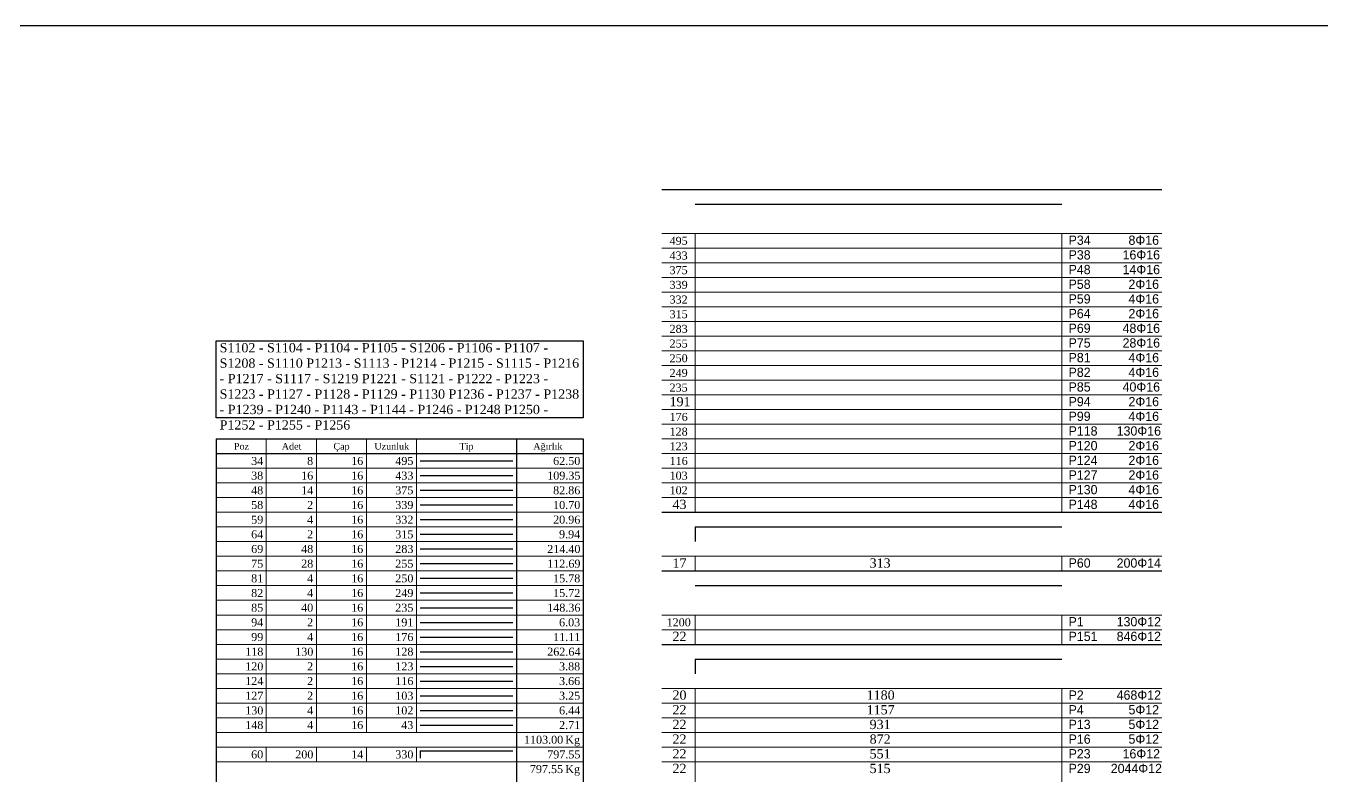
# Model space of a CAD drawing. Header units: metres. Extents: x 419734 to 420376, y 4564732 to 4565123.
# Drawn here: x 420043.27 to 420071.25, y 4565046.67 to 4565062.87 of the extents above; entities that cross this region are included whole.
import ezdxf

# ---------------------------------------------------------------- set-up
doc = ezdxf.new("R2010")
doc.units = ezdxf.units.M
doc.layers.add('SW_FINESTRE_INV', color=60, linetype='Continuous', plot=False)
doc.layers.add('SW_REINFORCEMENT', color=7, linetype='Continuous')
doc.layers.add('SW_TXT_TESTI', color=1, linetype='Continuous')
doc.styles.add('symbol_1_18', font='symbol.ttf', dxfattribs={"height": 0.2})
doc.styles.add('times new roman_1_18', font='times.ttf', dxfattribs={"height": 0.2})

msp = doc.modelspace()

# ---------------------------------------------------------------- linework, layer by layer
at = {"linetype": 'Continuous', "lineweight": -3}
for points in [[(420056.9948, 4565059.33735), (420067.7948, 4565059.33735)], [(420047.37623, 4565054.40521), (420047.37623, 4565056.06611)], [(420047.37623, 4565056.06611), (420055.29623, 4565056.06611)], [(420055.29623, 4565056.06611), (420055.29623, 4565054.40521)], [(420055.29623, 4565054.40521), (420047.37623, 4565054.40521)], [(420047.37623, 4565053.95175), (420055.29623, 4565053.95175)], [(420047.37623, 4565053.95175), (420047.37623, 4565021.00455)], [(420053.85623, 4565053.95175), (420053.85623, 4565021.63815)], [(420055.29623, 4565053.95175), (420055.29623, 4565021.00455)], [(420047.37623, 4565053.63495), (420055.29623, 4565053.63495)], [(420056.9948, 4565052.36775), (420067.7948, 4565052.36775)], [(420056.9948, 4565051.10055), (420067.7948, 4565051.10055)], [(420056.9948, 4565049.51655), (420067.7948, 4565049.51655)]]:
    msp.add_lwpolyline(points, dxfattribs=at)
at = {"color": 1, "linetype": 'Continuous', "lineweight": 5}
for points in [[(420056.9948, 4565058.38695), (420067.7948, 4565058.38695)], [(420057.7148, 4565058.38695), (420057.7148, 4565052.36775)], [(420065.6348, 4565058.38695), (420065.6348, 4565052.36775)], [(420056.9948, 4565058.07015), (420067.7948, 4565058.07015)], [(420056.9948, 4565057.75335), (420067.7948, 4565057.75335)], [(420056.9948, 4565057.43655), (420067.7948, 4565057.43655)], [(420056.9948, 4565057.11975), (420067.7948, 4565057.11975)], [(420056.9948, 4565056.80295), (420067.7948, 4565056.80295)], [(420056.9948, 4565056.48615), (420067.7948, 4565056.48615)], [(420056.9948, 4565056.16935), (420067.7948, 4565056.16935)], [(420056.9948, 4565055.85255), (420067.7948, 4565055.85255)], [(420056.9948, 4565055.53575), (420067.7948, 4565055.53575)], [(420056.9948, 4565055.21895), (420067.7948, 4565055.21895)], [(420056.9948, 4565054.90215), (420067.7948, 4565054.90215)], [(420056.9948, 4565054.58535), (420067.7948, 4565054.58535)], [(420056.9948, 4565054.26855), (420067.7948, 4565054.26855)], [(420048.45623, 4565053.95175), (420048.45623, 4565047.61575)], [(420049.53623, 4565053.95175), (420049.53623, 4565047.61575)], [(420050.61623, 4565053.95175), (420050.61623, 4565047.61575)], [(420051.69623, 4565053.95175), (420051.69623, 4565047.61575)], [(420056.9948, 4565053.95175), (420067.7948, 4565053.95175)], [(420056.9948, 4565053.63495), (420067.7948, 4565053.63495)], [(420047.37623, 4565053.31815), (420055.29623, 4565053.31815)], [(420056.9948, 4565053.31815), (420067.7948, 4565053.31815)], [(420047.37623, 4565053.00135), (420055.29623, 4565053.00135)], [(420056.9948, 4565053.00135), (420067.7948, 4565053.00135)], [(420047.37623, 4565052.68455), (420055.29623, 4565052.68455)], [(420056.9948, 4565052.68455), (420067.7948, 4565052.68455)], [(420047.37623, 4565052.36775), (420055.29623, 4565052.36775)], [(420047.37623, 4565052.05095), (420055.29623, 4565052.05095)], [(420047.37623, 4565051.73415), (420055.29623, 4565051.73415)], [(420047.37623, 4565051.41735), (420055.29623, 4565051.41735)], [(420056.9948, 4565051.41735), (420067.7948, 4565051.41735)], [(420057.7148, 4565051.41735), (420057.7148, 4565051.10055)], [(420065.6348, 4565051.41735), (420065.6348, 4565051.10055)], [(420047.37623, 4565051.10055), (420055.29623, 4565051.10055)], [(420047.37623, 4565050.78375), (420055.29623, 4565050.78375)], [(420047.37623, 4565050.46695), (420055.29623, 4565050.46695)], [(420047.37623, 4565050.15015), (420055.29623, 4565050.15015)], [(420056.9948, 4565050.15015), (420067.7948, 4565050.15015)], [(420057.7148, 4565050.15015), (420057.7148, 4565049.51655)], [(420065.6348, 4565050.15015), (420065.6348, 4565049.51655)], [(420047.37623, 4565049.83335), (420055.29623, 4565049.83335)], [(420056.9948, 4565049.83335), (420067.7948, 4565049.83335)], [(420047.37623, 4565049.51655), (420055.29623, 4565049.51655)], [(420047.37623, 4565049.19975), (420055.29623, 4565049.19975)], [(420047.37623, 4565048.88295), (420055.29623, 4565048.88295)], [(420047.37623, 4565048.56615), (420055.29623, 4565048.56615)], [(420056.9948, 4565048.56615), (420067.7948, 4565048.56615)], [(420057.7148, 4565048.56615), (420057.7148, 4565040.32935)], [(420065.6348, 4565048.56615), (420065.6348, 4565040.32935)], [(420047.37623, 4565048.24935), (420055.29623, 4565048.24935)], [(420056.9948, 4565048.24935), (420067.7948, 4565048.24935)], [(420047.37623, 4565047.93255), (420055.29623, 4565047.93255)], [(420056.9948, 4565047.93255), (420067.7948, 4565047.93255)], [(420047.37623, 4565047.61575), (420055.29623, 4565047.61575)], [(420056.9948, 4565047.61575), (420067.7948, 4565047.61575)], [(420047.37623, 4565047.29895), (420055.29623, 4565047.29895)], [(420048.45623, 4565047.29895), (420048.45623, 4565046.98215)], [(420049.53623, 4565047.29895), (420049.53623, 4565046.98215)], [(420050.61623, 4565047.29895), (420050.61623, 4565046.98215)], [(420051.69623, 4565047.29895), (420051.69623, 4565046.98215)], [(420056.9948, 4565047.29895), (420067.7948, 4565047.29895)], [(420047.37623, 4565046.98215), (420055.29623, 4565046.98215)], [(420056.9948, 4565046.98215), (420067.7948, 4565046.98215)]]:
    msp.add_lwpolyline(points, dxfattribs=at)
at = {"layer": 'SW_FINESTRE_INV', "color": 6}
msp.add_lwpolyline([(420099.1896, 4565062.86785), (419806.43123, 4565062.86785), (419806.43123, 4564978.76785), (420099.1896, 4564978.76785)], dxfattribs=at)
at = {"layer": 'SW_REINFORCEMENT', "color": 7, "ltscale": 0.05, "flags": 128}
for points in [[(420057.7148, 4565059.02055), (420065.6348, 4565059.02055)], [(420051.77543, 4565053.47655), (420053.77703, 4565053.47655)], [(420051.77543, 4565053.15975), (420053.77703, 4565053.15975)], [(420051.77543, 4565052.84295), (420053.77703, 4565052.84295)], [(420051.77543, 4565052.52615), (420053.77703, 4565052.52615)], [(420051.77543, 4565052.20935), (420053.77703, 4565052.20935)], [(420051.77543, 4565051.89255), (420053.77703, 4565051.89255)], [(420057.7148, 4565052.05095), (420065.6348, 4565052.05095)], [(420057.7148, 4565052.05095), (420057.7148, 4565051.73415)], [(420051.77543, 4565051.57575), (420053.77703, 4565051.57575)], [(420051.77543, 4565051.25895), (420053.77703, 4565051.25895)], [(420051.77543, 4565050.94215), (420053.77703, 4565050.94215)], [(420057.7148, 4565050.78375), (420065.6348, 4565050.78375)], [(420051.77543, 4565050.62535), (420053.77703, 4565050.62535)], [(420051.77543, 4565050.30855), (420053.77703, 4565050.30855)], [(420051.77543, 4565049.99175), (420053.77703, 4565049.99175)], [(420051.77543, 4565049.67495), (420053.77703, 4565049.67495)], [(420051.77543, 4565049.35815), (420053.77703, 4565049.35815)], [(420051.77543, 4565049.04135), (420053.77703, 4565049.04135)], [(420057.7148, 4565049.19975), (420065.6348, 4565049.19975)], [(420057.7148, 4565049.19975), (420057.7148, 4565048.88295)], [(420051.77543, 4565048.72455), (420053.77703, 4565048.72455)], [(420051.77543, 4565048.40775), (420053.77703, 4565048.40775)], [(420051.77543, 4565048.09095), (420053.77703, 4565048.09095)], [(420051.77543, 4565047.77415), (420053.77703, 4565047.77415)], [(420051.77543, 4565047.21975), (420053.77703, 4565047.21975)], [(420051.77543, 4565047.21975), (420051.77543, 4565047.06135)]]:
    msp.add_lwpolyline(points, dxfattribs=at)

# ---------------------------------------------------------------- texts
at = {"color": 5, "linetype": 'Continuous', "lineweight": 5, "style": 'times new roman_1_18'}
for s, height, p in [('Poz', 0.144, (420047.75656, 4565053.72135)), ('Adet', 0.144, (420048.78931, 4565053.72135)), ('Çap', 0.144, (420049.90478, 4565053.72135)), ('Uzunluk', 0.144, (420050.78952, 4565053.72135)), ('Tip', 0.144, (420052.62834, 4565053.72135)), ('Ağırlık', 0.144, (420054.2213, 4565053.72135)), ('1103.00', 0.1728, (420054.01865, 4565047.37095)), ('Kg', 0.1728, (420054.91201, 4565047.37095)), ('797.55', 0.1728, (420054.14648, 4565046.73735)), ('Kg', 0.1728, (420054.91201, 4565046.73735))]:
    msp.add_text(s, height=height, dxfattribs=at).set_placement(p)
at = {"layer": 'SW_TXT_TESTI', "linetype": 'Continuous', "lineweight": -3}
for s, height, style, p in [('495', 0.1728, 'times new roman_1_18', (420057.16305, 4565058.14215)), ('R34', 0.2, 'symbol_1_18', (420065.7788, 4565058.14215)), ('8F16', 0.2, 'symbol_1_18', (420067.07261, 4565058.14215)), ('433', 0.1728, 'times new roman_1_18', (420057.16305, 4565057.82535)), ('R38', 0.2, 'symbol_1_18', (420065.7788, 4565057.82535)), ('16F16', 0.2, 'symbol_1_18', (420066.94489, 4565057.82535)), ('R48', 0.2, 'symbol_1_18', (420065.7788, 4565057.50855)), ('14F16', 0.2, 'symbol_1_18', (420066.94489, 4565057.50855)), ('375', 0.1728, 'times new roman_1_18', (420057.16305, 4565057.50855)), ('339', 0.1728, 'times new roman_1_18', (420057.16305, 4565057.19175)), ('R58', 0.2, 'symbol_1_18', (420065.7788, 4565057.19175)), ('2F16', 0.2, 'symbol_1_18', (420067.07261, 4565057.19175)), ('332', 0.1728, 'times new roman_1_18', (420057.16305, 4565056.87495)), ('R59', 0.2, 'symbol_1_18', (420065.7788, 4565056.87495)), ('4F16', 0.2, 'symbol_1_18', (420067.07261, 4565056.87495)), ('315', 0.1728, 'times new roman_1_18', (420057.16305, 4565056.55815)), ('R64', 0.2, 'symbol_1_18', (420065.7788, 4565056.55815)), ('2F16', 0.2, 'symbol_1_18', (420067.07261, 4565056.55815)), ('283', 0.1728, 'times new roman_1_18', (420057.16305, 4565056.24135)), ('R69', 0.2, 'symbol_1_18', (420065.7788, 4565056.24135)), ('48F16', 0.2, 'symbol_1_18', (420066.94489, 4565056.24135)), ('255', 0.1728, 'times new roman_1_18', (420057.16305, 4565055.92455)), ('R75', 0.2, 'symbol_1_18', (420065.7788, 4565055.92455)), ('28F16', 0.2, 'symbol_1_18', (420066.94489, 4565055.92455)), ('250', 0.1728, 'times new roman_1_18', (420057.16305, 4565055.60775)), ('R81', 0.2, 'symbol_1_18', (420065.7788, 4565055.60775)), ('4F16', 0.2, 'symbol_1_18', (420067.07261, 4565055.60775)), ('R82', 0.2, 'symbol_1_18', (420065.7788, 4565055.29095)), ('4F16', 0.2, 'symbol_1_18', (420067.07261, 4565055.29095)), ('249', 0.1728, 'times new roman_1_18', (420057.16305, 4565055.29095)), ('235', 0.1728, 'times new roman_1_18', (420057.16305, 4565054.97415)), ('R85', 0.2, 'symbol_1_18', (420065.7788, 4565054.97415)), ('40F16', 0.2, 'symbol_1_18', (420066.94489, 4565054.97415)), ('191', 0.2, 'times new roman_1_18', (420057.16305, 4565054.65735)), ('R94', 0.2, 'symbol_1_18', (420065.7788, 4565054.65735)), ('2F16', 0.2, 'symbol_1_18', (420067.07261, 4565054.65735)), ('176', 0.1728, 'times new roman_1_18', (420057.16305, 4565054.34055)), ('R99', 0.2, 'symbol_1_18', (420065.7788, 4565054.34055)), ('4F16', 0.2, 'symbol_1_18', (420067.07261, 4565054.34055)), ('128', 0.1728, 'times new roman_1_18', (420057.16305, 4565054.02375)), ('R118', 0.2, 'symbol_1_18', (420065.7788, 4565054.02375)), ('130F16', 0.2, 'symbol_1_18', (420066.81716, 4565054.02375)), ('123', 0.1728, 'times new roman_1_18', (420057.16305, 4565053.70695)), ('R120', 0.2, 'symbol_1_18', (420065.7788, 4565053.70695)), ('2F16', 0.2, 'symbol_1_18', (420067.07261, 4565053.70695)), ('116', 0.1728, 'times new roman_1_18', (420057.16305, 4565053.39015)), ('R124', 0.2, 'symbol_1_18', (420065.7788, 4565053.39015)), ('2F16', 0.2, 'symbol_1_18', (420067.07261, 4565053.39015)), ('103', 0.1728, 'times new roman_1_18', (420057.16305, 4565053.07335)), ('R127', 0.2, 'symbol_1_18', (420065.7788, 4565053.07335)), ('2F16', 0.2, 'symbol_1_18', (420067.07261, 4565053.07335)), ('R130', 0.2, 'symbol_1_18', (420065.7788, 4565052.75655)), ('4F16', 0.2, 'symbol_1_18', (420067.07261, 4565052.75655)), ('102', 0.1728, 'times new roman_1_18', (420057.16305, 4565052.75655)), ('43', 0.2, 'times new roman_1_18', (420057.22697, 4565052.43975)), ('R148', 0.2, 'symbol_1_18', (420065.7788, 4565052.43975)), ('4F16', 0.2, 'symbol_1_18', (420067.07261, 4565052.43975)), ('17', 0.2, 'times new roman_1_18', (420057.22697, 4565051.17255)), ('313', 0.2, 'times new roman_1_18', (420061.48305, 4565051.17255)), ('R60', 0.2, 'symbol_1_18', (420065.7788, 4565051.17255)), ('200F14', 0.2, 'symbol_1_18', (420066.81716, 4565051.17255)), ('1200', 0.1728, 'times new roman_1_18', (420057.09913, 4565049.90535)), ('R1', 0.2, 'symbol_1_18', (420065.7788, 4565049.90535)), ('130F12', 0.2, 'symbol_1_18', (420066.81716, 4565049.90535)), ('22', 0.2, 'times new roman_1_18', (420057.22697, 4565049.58855)), ('R151', 0.2, 'symbol_1_18', (420065.7788, 4565049.58855)), ('846F12', 0.2, 'symbol_1_18', (420066.81716, 4565049.58855)), ('20', 0.2, 'times new roman_1_18', (420057.22697, 4565048.32135)), ('1180', 0.2, 'times new roman_1_18', (420061.41913, 4565048.32135)), ('R2', 0.2, 'symbol_1_18', (420065.7788, 4565048.32135)), ('468F12', 0.2, 'symbol_1_18', (420066.81716, 4565048.32135)), ('22', 0.2, 'times new roman_1_18', (420057.22697, 4565048.00455)), ('1157', 0.2, 'times new roman_1_18', (420061.41913, 4565048.00455)), ('R4', 0.2, 'symbol_1_18', (420065.7788, 4565048.00455)), ('5F12', 0.2, 'symbol_1_18', (420067.07261, 4565048.00455)), ('22', 0.2, 'times new roman_1_18', (420057.22697, 4565047.68775)), ('931', 0.2, 'times new roman_1_18', (420061.48305, 4565047.68775)), ('R13', 0.2, 'symbol_1_18', (420065.7788, 4565047.68775)), ('5F12', 0.2, 'symbol_1_18', (420067.07261, 4565047.68775)), ('22', 0.2, 'times new roman_1_18', (420057.22697, 4565047.37095)), ('872', 0.2, 'times new roman_1_18', (420061.48305, 4565047.37095)), ('R16', 0.2, 'symbol_1_18', (420065.7788, 4565047.37095)), ('5F12', 0.2, 'symbol_1_18', (420067.07261, 4565047.37095)), ('22', 0.2, 'times new roman_1_18', (420057.22697, 4565047.05415)), ('551', 0.2, 'times new roman_1_18', (420061.48305, 4565047.05415)), ('R23', 0.2, 'symbol_1_18', (420065.7788, 4565047.05415)), ('16F12', 0.2, 'symbol_1_18', (420066.94489, 4565047.05415)), ('22', 0.2, 'times new roman_1_18', (420057.22697, 4565046.73735)), ('515', 0.2, 'times new roman_1_18', (420061.48305, 4565046.73735)), ('R29', 0.2, 'symbol_1_18', (420065.7788, 4565046.73735)), ('2044F12', 0.2, 'symbol_1_18', (420066.68944, 4565046.73735))]:
    msp.add_text(s, height=height, dxfattribs=dict(at, style=style)).set_placement(p)
at = {"layer": 'SW_TXT_TESTI', "linetype": 'Continuous', "lineweight": 5, "style": 'times new roman_1_18'}
for s, p in [('34', (420048.12857, 4565053.39015)), ('8', (420049.3364, 4565053.39015)), ('16', (420050.28857, 4565053.39015)), ('495', (420051.24074, 4565053.39015)), ('62.50', (420054.64899, 4565053.39015)), ('38', (420048.12857, 4565053.07335)), ('16', (420049.20857, 4565053.07335)), ('16', (420050.28857, 4565053.07335)), ('433', (420051.24074, 4565053.07335)), ('109.35', (420054.52116, 4565053.07335)), ('48', (420048.12857, 4565052.75655)), ('14', (420049.20857, 4565052.75655)), ('16', (420050.28857, 4565052.75655)), ('375', (420051.24074, 4565052.75655)), ('82.86', (420054.64899, 4565052.75655)), ('58', (420048.12857, 4565052.43975)), ('2', (420049.3364, 4565052.43975)), ('16', (420050.28857, 4565052.43975)), ('339', (420051.24074, 4565052.43975)), ('10.70', (420054.64899, 4565052.43975)), ('59', (420048.12857, 4565052.12295)), ('4', (420049.3364, 4565052.12295)), ('16', (420050.28857, 4565052.12295)), ('332', (420051.24074, 4565052.12295)), ('20.96', (420054.64899, 4565052.12295)), ('64', (420048.12857, 4565051.80615)), ('2', (420049.3364, 4565051.80615)), ('16', (420050.28857, 4565051.80615)), ('315', (420051.24074, 4565051.80615)), ('9.94', (420054.77682, 4565051.80615)), ('69', (420048.12857, 4565051.48935)), ('48', (420049.20857, 4565051.48935)), ('16', (420050.28857, 4565051.48935)), ('283', (420051.24074, 4565051.48935)), ('214.40', (420054.52116, 4565051.48935)), ('75', (420048.12857, 4565051.17255)), ('28', (420049.20857, 4565051.17255)), ('16', (420050.28857, 4565051.17255)), ('255', (420051.24074, 4565051.17255)), ('112.69', (420054.52116, 4565051.17255)), ('81', (420048.12857, 4565050.85575)), ('4', (420049.3364, 4565050.85575)), ('16', (420050.28857, 4565050.85575)), ('250', (420051.24074, 4565050.85575)), ('15.78', (420054.64899, 4565050.85575)), ('82', (420048.12857, 4565050.53895)), ('4', (420049.3364, 4565050.53895)), ('16', (420050.28857, 4565050.53895)), ('249', (420051.24074, 4565050.53895)), ('15.72', (420054.64899, 4565050.53895)), ('85', (420048.12857, 4565050.22215)), ('40', (420049.20857, 4565050.22215)), ('16', (420050.28857, 4565050.22215)), ('235', (420051.24074, 4565050.22215)), ('148.36', (420054.52116, 4565050.22215)), ('94', (420048.12857, 4565049.90535)), ('2', (420049.3364, 4565049.90535)), ('16', (420050.28857, 4565049.90535)), ('191', (420051.24074, 4565049.90535)), ('6.03', (420054.77682, 4565049.90535)), ('99', (420048.12857, 4565049.58855)), ('4', (420049.3364, 4565049.58855)), ('16', (420050.28857, 4565049.58855)), ('176', (420051.24074, 4565049.58855)), ('11.11', (420054.64899, 4565049.58855)), ('118', (420048.00074, 4565049.27175)), ('130', (420049.08074, 4565049.27175)), ('16', (420050.28857, 4565049.27175)), ('128', (420051.24074, 4565049.27175)), ('262.64', (420054.52116, 4565049.27175)), ('120', (420048.00074, 4565048.95495)), ('2', (420049.3364, 4565048.95495)), ('16', (420050.28857, 4565048.95495)), ('123', (420051.24074, 4565048.95495)), ('3.88', (420054.77682, 4565048.95495)), ('124', (420048.00074, 4565048.63815)), ('2', (420049.3364, 4565048.63815)), ('16', (420050.28857, 4565048.63815)), ('116', (420051.24074, 4565048.63815)), ('3.66', (420054.77682, 4565048.63815)), ('127', (420048.00074, 4565048.32135)), ('2', (420049.3364, 4565048.32135)), ('16', (420050.28857, 4565048.32135)), ('103', (420051.24074, 4565048.32135)), ('3.25', (420054.77682, 4565048.32135)), ('130', (420048.00074, 4565048.00455)), ('4', (420049.3364, 4565048.00455)), ('16', (420050.28857, 4565048.00455)), ('102', (420051.24074, 4565048.00455)), ('6.44', (420054.77682, 4565048.00455)), ('148', (420048.00074, 4565047.68775)), ('4', (420049.3364, 4565047.68775)), ('16', (420050.28857, 4565047.68775)), ('43', (420051.36857, 4565047.68775)), ('2.71', (420054.77682, 4565047.68775)), ('60', (420048.12857, 4565047.05415)), ('200', (420049.08074, 4565047.05415)), ('14', (420050.28857, 4565047.05415)), ('330', (420051.24074, 4565047.05415)), ('797.55', (420054.52116, 4565047.05415))]:
    msp.add_text(s, height=0.1728, dxfattribs=at).set_placement(p)
at = {"layer": 'SW_TXT_TESTI', "insert": (420047.44823, 4565056.02131), "char_height": 0.2, "width": 7.848, "attachment_point": 1, "style": 'times new roman_1_18'}
msp.add_mtext('S1102 - S1104 - P1104 - P1105 - S1206 - P1106 - P1107 - S1208 - S1110 P1213 - S1113 - P1214 - P1215 - S1115 - P1216 - P1217 - S1117 - S1219 P1221 - S1121 - P1222 - P1223 - S1223 - P1127 - P1128 - P1129 - P1130 P1236 - P1237 - P1238 - P1239 - P1240 - P1143 - P1144 - P1246 - P1248 P1250 - P1252 - P1255 - P1256 ', dxfattribs=at)

doc.saveas('drawing.dxf')
